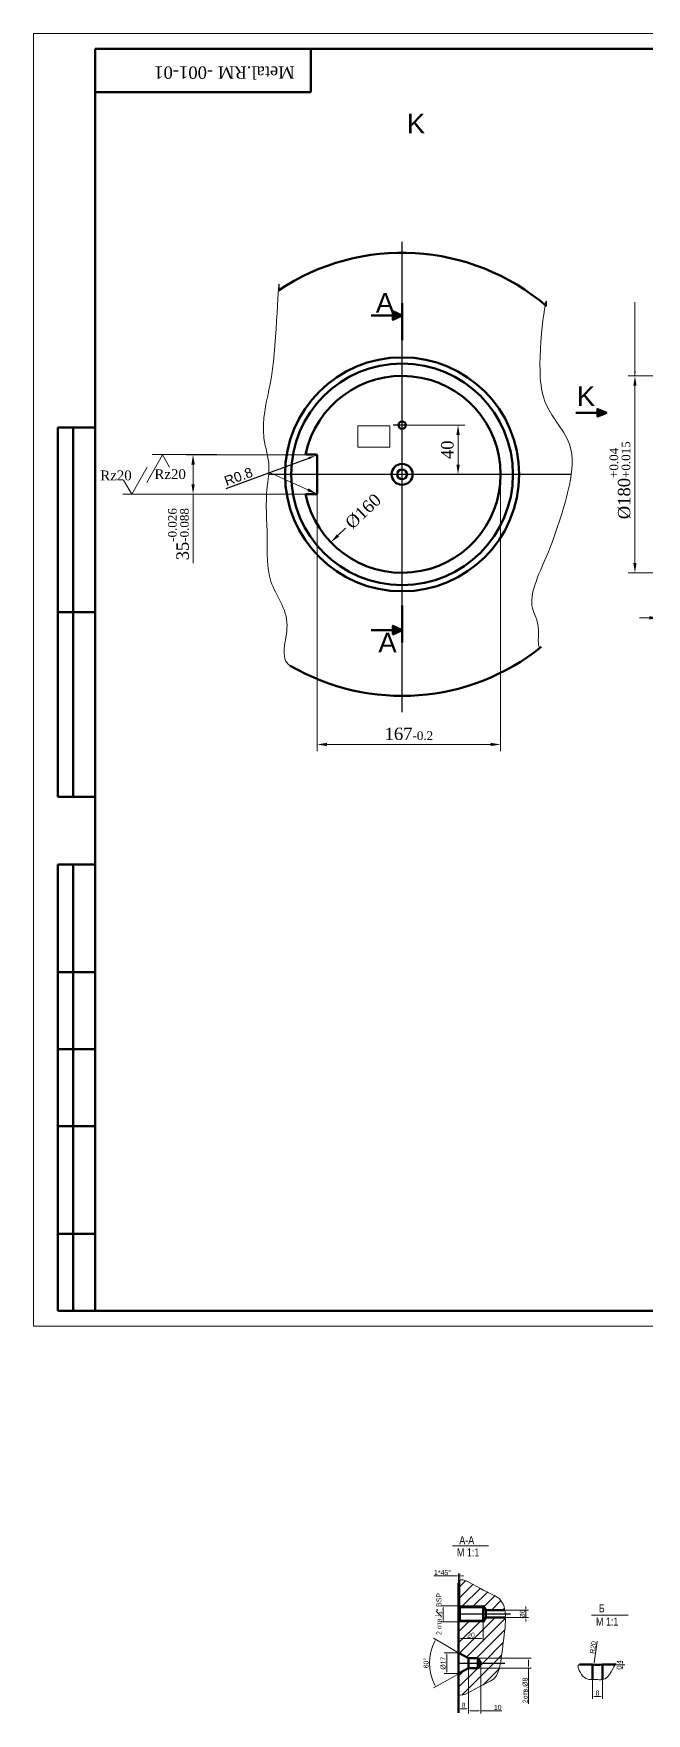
# Model space of a CAD drawing. Header units: millimetres. Extents: x -954 to 34898, y -2134 to 12006.
# Drawn here: x 21294 to 21791, y 4126 to 5490 of the extents above; entities that cross this region are included whole.
import ezdxf

# ---------------------------------------------------------------- set-up
doc = ezdxf.new("R2010")
doc.units = ezdxf.units.MM
doc.header["$LTSCALE"] = 3
doc.linetypes.add('ACAD_ISO04W100', pattern=[30, 24, -3, 0, -3])
for name, color, linetype, lineweight in [('контурная', 7, 'Continuous', 50), ('осевые', 1, 'ACAD_ISO04W100', 25), ('тонкая', 7, 'Continuous', 20), ('тонкий', 7, 'Continuous', 20)]:
    doc.layers.add(name, color=color, linetype=linetype, lineweight=lineweight)
doc.layers.add('осевая', color=4, linetype='Continuous')
doc.styles.add('s2.5v4', font='times.ttf', dxfattribs={"height": 10})
doc.styles.add('s3v2.5', font='arial.ttf', dxfattribs={"width": 0.8, "height": 7.5})
doc.styles.add('s4v4', font='arial.ttf', dxfattribs={"height": 16})
doc.styles.get("Standard").update_dxf_attribs({"font": 'arial.ttf'})
doc.dimstyles.new('s1v4', dxfattribs={"dimtxt": 4, "dimasz": 1.5, "dimexe": 2, "dimexo": 0, "dimgap": 0.7, "dimtad": 1, "dimtxsty": 'Standard', "dimcen": 2.5, "dimadec": 0, "dimazin": 0, "dimtfac": 1, "dimtix": 1, "dimtmove": 0, "dimatfit": 3, "dimfxl": 1, "dimlwd": -1, "dimlwe": 20, "dimarcsym": 0})
doc.dimstyles.new('s2.5v4', dxfattribs={"dimtxt": 10, "dimasz": 8, "dimexe": 5.5, "dimexo": 0.5, "dimgap": 3.5, "dimtad": 1, "dimdec": 0, "dimtxsty": 's2.5v4', "dimcen": 2.5, "dimclrd": 256, "dimclre": 1, "dimclrt": 256, "dimadec": 0, "dimazin": 0, "dimtfac": 1, "dimtdec": 0, "dimtmove": 0, "dimatfit": 3, "dimfxl": 1, "dimlwd": -1, "dimlwe": -1, "dimarcsym": 0})
doc.dimstyles.new('s2v4', dxfattribs={"dimtxt": 8, "dimasz": 6, "dimexe": 3, "dimexo": 0, "dimgap": 1.5, "dimtad": 1, "dimtxsty": 'Standard', "dimcen": 2.5, "dimadec": 0, "dimazin": 0, "dimtfac": 1, "dimtmove": 0, "dimatfit": 3, "dimfxl": 1, "dimarcsym": 0})
doc.dimstyles.new('s3v2.5', dxfattribs={"dimtxt": 7.5, "dimasz": 4, "dimexe": 1.25, "dimexo": 0.625, "dimtad": 1, "dimtxsty": 's3v2.5', "dimcen": 1.5, "dimclrd": 6, "dimclre": 256, "dimclrt": 1, "dimadec": 0, "dimazin": 0, "dimtfac": 1, "dimtmove": 0, "dimatfit": 3, "dimfxl": 1, "dimlwd": -1, "dimlwe": -1, "dimarcsym": 0})
pattern_1 = [(45, (21551.452, 4086.517), (-4.49013, 4.49013), [])]

# ---------------------------------------------------------------- blocks, each defined once
blk = doc.blocks.new('*D1947')
at = {"layer": 'Defpoints', "color": 0, "transparency": 16777216}
for p in [(21782, 5212.2), (21804.7, 5212.2), (21810.7, 5052.2)]:
    blk.add_point(p, dxfattribs=at)
at = {"layer": 'тонкая', "color": 1, "transparency": 16777216}
for p, q in [((21804.2, 5212.2), (21776.5, 5212.2)), ((21810.2, 5052.2), (21776.5, 5052.2))]:
    blk.add_line(p, q, dxfattribs=at)
at = {"layer": 'тонкая', "transparency": 16777216}
blk.add_line((21782, 5060.2), (21782, 5204.2), dxfattribs=at)
for points in [[(21780.7, 5204.2), (21783.3, 5204.2), (21782, 5212.2)], [(21780.7, 5060.2), (21783.3, 5060.2), (21782, 5052.2)]]:
    blk.add_solid(points, dxfattribs=at)
at = {"layer": 'тонкая', "transparency": 16777216, "insert": (21770, 5127.4), "char_height": 10, "attachment_point": 5, "rotation": 90, "style": 's2.5v4'}
blk.add_mtext('%%C180{\\H0.7x;\\S+0.04^ +0.015;}', dxfattribs=at)
blk = doc.blocks.new('*D1948')
at = {"layer": 'Defpoints', "color": 0, "transparency": 16777216}
for p in [(21650.9, 5187.4), (21535.1, 5077)]:
    blk.add_point(p, dxfattribs=at)
at = {"layer": 'тонкая', "transparency": 16777216}
blk.add_line((21547.1, 5088.5), (21540.9, 5082.6), dxfattribs=at)
blk.add_solid([(21540, 5083.5), (21541.8, 5081.6), (21535.1, 5077)], dxfattribs=at)
at = {"layer": 'тонкая', "transparency": 16777216, "insert": (21561.5, 5102.2), "char_height": 10, "attachment_point": 5, "rotation": 43.6346, "style": 's2.5v4'}
blk.add_mtext('%%C160', dxfattribs=at)
blk = doc.blocks.new('*D1949')
at = {"layer": 'Defpoints', "color": 0, "transparency": 16777216}
for p in [(21673, 5132.2), (21524, 5116.8), (21524, 4912.8)]:
    blk.add_point(p, dxfattribs=at)
at = {"layer": 'тонкая', "color": 1, "transparency": 16777216}
for p, q in [((21673, 5131.7), (21673, 4907.3)), ((21524, 5116.3), (21524, 4907.3))]:
    blk.add_line(p, q, dxfattribs=at)
at = {"layer": 'тонкая', "transparency": 16777216}
blk.add_line((21665, 4912.8), (21532, 4912.8), dxfattribs=at)
for points in [[(21532, 4914.1), (21532, 4911.5), (21524, 4912.8)], [(21665, 4914.1), (21665, 4911.5), (21673, 4912.8)]]:
    blk.add_solid(points, dxfattribs=at)
at = {"layer": 'тонкая', "transparency": 16777216, "insert": (21598.5, 4921.4), "char_height": 10, "attachment_point": 5, "style": 's2.5v4'}
blk.add_mtext('167{\\H0.7x;\\S^ -0.2;}', dxfattribs=at)
blk = doc.blocks.new('*D1950')
at = {"layer": 'Defpoints', "color": 0, "transparency": 16777216}
for p in [(21423.3, 5148.2), (21514.6, 5148.2), (21514.6, 5116.2)]:
    blk.add_point(p, dxfattribs=at)
at = {"layer": 'тонкая', "color": 1, "transparency": 16777216}
for p, q in [((21514.1, 5148.2), (21417.8, 5148.2)), ((21514.1, 5116.2), (21417.8, 5116.2))]:
    blk.add_line(p, q, dxfattribs=at)
at = {"layer": 'тонкая', "transparency": 16777216}
for p, q in [((21423.3, 5140.2), (21423.3, 5124.2)), ((21423.3, 5116.2), (21423.3, 5060))]:
    blk.add_line(p, q, dxfattribs=at)
for points in [[(21422, 5140.2), (21424.7, 5140.2), (21423.3, 5148.2)], [(21422, 5124.2), (21424.7, 5124.2), (21423.3, 5116.2)]]:
    blk.add_solid(points, dxfattribs=at)
at = {"layer": 'тонкая', "transparency": 16777216, "insert": (21411.5, 5083.6), "char_height": 10, "attachment_point": 5, "rotation": 90, "style": 's2.5v4'}
blk.add_mtext('35{\\H0.7x;\\S-0.026^ -0.088;}', dxfattribs=at)
blk = doc.blocks.new('*D1951')
at = {"layer": 'Defpoints', "color": 0, "transparency": 16777216}
for p in [(21596.5, 5172.3), (21638.4, 5172.3), (21620.3, 5132.2)]:
    blk.add_point(p, dxfattribs=at)
at = {"layer": 'тонкая', "color": 1, "transparency": 16777216}
for p, q in [((21597, 5172.3), (21643.9, 5172.3)), ((21620.8, 5132.2), (21643.9, 5132.2))]:
    blk.add_line(p, q, dxfattribs=at)
at = {"layer": 'тонкая', "transparency": 16777216}
blk.add_line((21638.4, 5140.2), (21638.4, 5164.3), dxfattribs=at)
for points in [[(21637.1, 5164.3), (21639.8, 5164.3), (21638.4, 5172.3)], [(21637.1, 5140.2), (21639.8, 5140.2), (21638.4, 5132.2)]]:
    blk.add_solid(points, dxfattribs=at)
at = {"layer": 'тонкая', "transparency": 16777216, "insert": (21629.8, 5152.2), "char_height": 10, "attachment_point": 5, "rotation": 90, "style": 's2.5v4'}
blk.add_mtext('40', dxfattribs=at)
blk = doc.blocks.new('*D1952')
at = {"layer": 'Defpoints', "color": 0, "transparency": 16777216}
for p in [(21804.7, 5052.2), (21801.7, 5036.2), (21804.7, 5015.7)]:
    blk.add_point(p, dxfattribs=at)
at = {"layer": 'тонкая', "color": 1, "transparency": 16777216}
for p, q in [((21804.7, 5051.7), (21804.7, 5010.2)), ((21801.7, 5035.7), (21801.7, 5010.2))]:
    blk.add_line(p, q, dxfattribs=at)
at = {"layer": 'тонкая', "transparency": 16777216}
for p, q in [((21793.7, 5015.7), (21785.7, 5015.7)), ((21801.7, 5015.7), (21804.7, 5015.7)), ((21812.7, 5015.7), (21861.8, 5015.7))]:
    blk.add_line(p, q, dxfattribs=at)
for points in [[(21793.7, 5017), (21793.7, 5014.3), (21801.7, 5015.7)], [(21812.7, 5017), (21812.7, 5014.3), (21804.7, 5015.7)]]:
    blk.add_solid(points, dxfattribs=at)
at = {"layer": 'тонкая', "transparency": 16777216, "insert": (21841.2, 5024.3), "char_height": 10, "attachment_point": 5, "style": 's2.5v4'}
blk.add_mtext('3x45%%D', dxfattribs=at)
blk = doc.blocks.new('*D1959')
at = {"layer": 'Defpoints', "color": 0, "transparency": 16777216}
for p in [(21522.8, 5147.4), (21523.4, 5147.6)]:
    blk.add_point(p, dxfattribs=at)
at = {"layer": 'тонкая', "color": 0, "lineweight": -2, "transparency": 16777216}
for p, q in [((21450.3, 5120.8), (21517.2, 5145.4)), ((21523.4, 5147.6), (21522.8, 5147.4))]:
    blk.add_line(p, q, dxfattribs=at)
blk.add_arc((21523.4, 5147.6), 0.6, 90, 200.1421, dxfattribs=at)
at = {"layer": 'тонкая', "color": 0, "transparency": 16777216}
blk.add_solid([(21516.9, 5146.3), (21517.5, 5144.4), (21522.8, 5147.4)], dxfattribs=at)
at = {"layer": 'тонкая', "color": 0, "transparency": 16777216, "insert": (21460.2, 5130.4), "char_height": 8, "attachment_point": 5, "rotation": 20.1421}
blk.add_mtext('R0.8', dxfattribs=at)
blk = doc.blocks.new('*D1968')
at = {"layer": 'Defpoints', "color": 0, "transparency": 16777216}
for p in [(21673, 4209.5), (21673, 4203.5), (21693.5, 4203.5)]:
    blk.add_point(p, dxfattribs=at)
at = {"layer": 'тонкая', "color": 0, "lineweight": 20, "transparency": 16777216}
for p, q in [((21673, 4209.5), (21695.5, 4209.5)), ((21673, 4203.5), (21695.5, 4203.5))]:
    blk.add_line(p, q, dxfattribs=at)
at = {"layer": 'тонкая', "color": 0, "transparency": 16777216}
for p, q in [((21693.5, 4211), (21693.5, 4212.5)), ((21693.5, 4209.5), (21693.5, 4203.5)), ((21693.5, 4202), (21693.5, 4200.5))]:
    blk.add_line(p, q, dxfattribs=at)
for points in [[(21693.3, 4211), (21693.8, 4211), (21693.5, 4209.5)], [(21693.3, 4202), (21693.8, 4202), (21693.5, 4203.5)]]:
    blk.add_solid(points, dxfattribs=at)
at = {"layer": 'тонкая', "color": 0, "transparency": 16777216, "insert": (21690.7, 4206.5), "char_height": 4, "attachment_point": 5, "rotation": 90}
blk.add_mtext('%%c6', dxfattribs=at)
blk = doc.blocks.new('*D1969')
at = {"layer": 'Defpoints', "color": 0, "transparency": 16777216}
for p in [(21638.9, 4175), (21629.2, 4158), (21638.9, 4158)]:
    blk.add_point(p, dxfattribs=at)
at = {"layer": 'тонкая', "color": 0, "lineweight": 20, "transparency": 16777216}
for p, q in [((21638.9, 4175), (21627.2, 4175)), ((21638.9, 4158), (21627.2, 4158))]:
    blk.add_line(p, q, dxfattribs=at)
at = {"layer": 'тонкая', "color": 0, "transparency": 16777216}
blk.add_line((21629.2, 4173.5), (21629.2, 4159.5), dxfattribs=at)
for points in [[(21628.9, 4173.5), (21629.4, 4173.5), (21629.2, 4175)], [(21628.9, 4159.5), (21629.4, 4159.5), (21629.2, 4158)]]:
    blk.add_solid(points, dxfattribs=at)
at = {"layer": 'тонкая', "color": 0, "transparency": 16777216, "insert": (21626.3, 4166.5), "char_height": 4, "attachment_point": 5, "rotation": 90}
blk.add_mtext('%%c17', dxfattribs=at)
blk = doc.blocks.new('*D1970')
at = {"layer": 'Defpoints', "color": 0, "transparency": 16777216}
for p in [(21628.7, 4180.9), (21615.8, 4173.2), (21638.9, 4175), (21646.8, 4162.5), (21629.8, 4152.8)]:
    blk.add_point(p, dxfattribs=at)
at = {"layer": 'тонкая', "color": 0, "lineweight": 20, "transparency": 16777216}
for p, q in [((21628.7, 4180.9), (21618.6, 4186.8)), ((21629.8, 4152.8), (21618.5, 4146.4))]:
    blk.add_line(p, q, dxfattribs=at)
at = {"layer": 'тонкая', "color": 0, "transparency": 16777216}
blk.add_arc((21653.7, 4166.5), 38.5, 152.2307, 207.4632, dxfattribs=at)
for points in [[(21619.4, 4184.6), (21619.9, 4184.3), (21620.4, 4185.8)], [(21619.8, 4148.8), (21619.3, 4148.6), (21620.3, 4147.4)]]:
    blk.add_solid(points, dxfattribs=at)
at = {"layer": 'тонкая', "color": 0, "transparency": 16777216, "insert": (21612.5, 4166.6), "char_height": 4, "attachment_point": 5, "rotation": 89.8469}
blk.add_mtext('60°', dxfattribs=at)
blk = doc.blocks.new('*D1971')
at = {"layer": 'Defpoints', "color": 0, "transparency": 16777216}
for p in [(21638.9, 4200), (21658.9, 4200), (21638.9, 4186.5)]:
    blk.add_point(p, dxfattribs=at)
at = {"layer": 'тонкая', "color": 0, "lineweight": 20, "transparency": 16777216}
for p, q in [((21638.9, 4200), (21638.9, 4184.5)), ((21658.9, 4200), (21658.9, 4184.5))]:
    blk.add_line(p, q, dxfattribs=at)
at = {"layer": 'тонкая', "color": 0, "transparency": 16777216}
blk.add_line((21657.4, 4186.5), (21640.4, 4186.5), dxfattribs=at)
for points in [[(21640.4, 4186.8), (21640.4, 4186.3), (21638.9, 4186.5)], [(21657.4, 4186.8), (21657.4, 4186.3), (21658.9, 4186.5)]]:
    blk.add_solid(points, dxfattribs=at)
at = {"layer": 'тонкая', "color": 0, "transparency": 16777216, "insert": (21648.9, 4189.3), "char_height": 4, "attachment_point": 5}
blk.add_mtext('20', dxfattribs=at)
blk = doc.blocks.new('*D1943')
at = {"layer": 'Defpoints', "color": 0, "transparency": 16777216}
for p in [(21638.9, 4162.5), (21646.8, 4162.5), (21638.9, 4129.5)]:
    blk.add_point(p, dxfattribs=at)
at = {"layer": 'тонкая', "color": 0, "lineweight": 20, "transparency": 16777216}
for p, q in [((21638.9, 4162.5), (21638.9, 4127.5)), ((21646.8, 4162.5), (21646.8, 4127.5))]:
    blk.add_line(p, q, dxfattribs=at)
at = {"layer": 'тонкая', "color": 0, "transparency": 16777216}
blk.add_line((21645.3, 4129.5), (21640.4, 4129.5), dxfattribs=at)
for points in [[(21640.4, 4129.8), (21640.4, 4129.3), (21638.9, 4129.5)], [(21645.3, 4129.8), (21645.3, 4129.3), (21646.8, 4129.5)]]:
    blk.add_solid(points, dxfattribs=at)
at = {"layer": 'тонкая', "color": 0, "transparency": 16777216, "insert": (21642.9, 4132.3), "char_height": 4, "attachment_point": 5}
blk.add_mtext('8', dxfattribs=at)
blk = doc.blocks.new('*D1972')
at = {"layer": 'Defpoints', "color": 0, "transparency": 16777216}
for p in [(21646.8, 4166.5), (21656.9, 4166.5), (21646.8, 4127.7)]:
    blk.add_point(p, dxfattribs=at)
at = {"layer": 'тонкая', "color": 0, "lineweight": 20, "transparency": 16777216}
for p, q in [((21646.8, 4166.5), (21646.8, 4125.7)), ((21656.9, 4166.5), (21656.9, 4125.7))]:
    blk.add_line(p, q, dxfattribs=at)
at = {"layer": 'тонкая', "color": 0, "transparency": 16777216}
for p, q in [((21648.3, 4127.7), (21655.4, 4127.7)), ((21656.9, 4127.7), (21674, 4127.7))]:
    blk.add_line(p, q, dxfattribs=at)
for points in [[(21648.3, 4128), (21648.3, 4127.5), (21646.8, 4127.7)], [(21655.4, 4128), (21655.4, 4127.5), (21656.9, 4127.7)]]:
    blk.add_solid(points, dxfattribs=at)
at = {"layer": 'тонкая', "color": 0, "transparency": 16777216, "insert": (21670.6, 4130.5), "char_height": 4, "attachment_point": 5}
blk.add_mtext('10', dxfattribs=at)
blk = doc.blocks.new('*D1973')
at = {"layer": 'Defpoints', "color": 0, "transparency": 16777216}
for p in [(21653.4, 4170.5), (21653.4, 4162.5), (21695.7, 4162.5)]:
    blk.add_point(p, dxfattribs=at)
at = {"layer": 'тонкая', "color": 0, "lineweight": 20, "transparency": 16777216}
for p, q in [((21653.4, 4170.5), (21697.7, 4170.5)), ((21653.4, 4162.5), (21697.7, 4162.5))]:
    blk.add_line(p, q, dxfattribs=at)
at = {"layer": 'тонкая', "color": 0, "transparency": 16777216}
for p, q in [((21695.7, 4169), (21695.7, 4164)), ((21695.7, 4162.5), (21695.7, 4133.5))]:
    blk.add_line(p, q, dxfattribs=at)
for points in [[(21695.5, 4169), (21696, 4169), (21695.7, 4170.5)], [(21695.5, 4164), (21696, 4164), (21695.7, 4162.5)]]:
    blk.add_solid(points, dxfattribs=at)
at = {"layer": 'тонкая', "color": 0, "transparency": 16777216, "insert": (21692.9, 4144.4), "char_height": 4, "attachment_point": 5, "rotation": 90}
blk.add_mtext('2{\\fArial|b0|i0|c204|p34;отв}.%%c8', dxfattribs=at)
blk = doc.blocks.new('*D1974')
at = {"layer": 'Defpoints', "color": 0, "transparency": 16777216}
for p in [(21642.1, 4213), (21626.4, 4200), (21642.1, 4200)]:
    blk.add_point(p, dxfattribs=at)
at = {"layer": 'тонкая', "color": 0, "lineweight": 20, "transparency": 16777216}
for p, q in [((21642.1, 4213), (21624.4, 4213)), ((21642.1, 4200), (21624.4, 4200))]:
    blk.add_line(p, q, dxfattribs=at)
at = {"layer": 'тонкая', "color": 0, "transparency": 16777216}
blk.add_line((21626.4, 4211.5), (21626.4, 4201.5), dxfattribs=at)
for points in [[(21626.2, 4211.5), (21626.7, 4211.5), (21626.4, 4213)], [(21626.2, 4201.5), (21626.7, 4201.5), (21626.4, 4200)]]:
    blk.add_solid(points, dxfattribs=at)
at = {"layer": 'тонкая', "color": 0, "transparency": 16777216, "insert": (21622.9, 4206.5), "char_height": 4, "attachment_point": 5, "rotation": 90}
blk.add_mtext("\\A1;2 {\\fArial|b0|i0|c204|p34;отв}.{\\H0.7x;\\S1#4;}'' BSP", dxfattribs=at)
blk = doc.blocks.new('*D1975')
at = {"layer": 'Defpoints', "color": 0, "transparency": 16777216}
for p in [(21638.9, 4237.4), (21638.9, 4210.7), (21639.9, 4210.7)]:
    blk.add_point(p, dxfattribs=at)
at = {"layer": 'тонкая', "color": 0, "transparency": 16777216}
for p, q in [((21637.4, 4237.4), (21618.8, 4237.4)), ((21639.9, 4237.4), (21638.9, 4237.4)), ((21641.4, 4237.4), (21642.9, 4237.4))]:
    blk.add_line(p, q, dxfattribs=at)
at = {"layer": 'тонкая', "color": 0, "lineweight": 20, "transparency": 16777216}
for p, q in [((21638.9, 4210.7), (21638.9, 4239.4)), ((21639.9, 4210.7), (21639.9, 4239.4))]:
    blk.add_line(p, q, dxfattribs=at)
at = {"layer": 'тонкая', "color": 0, "transparency": 16777216}
for points in [[(21637.4, 4237.6), (21637.4, 4237.1), (21638.9, 4237.4)], [(21641.4, 4237.6), (21641.4, 4237.1), (21639.9, 4237.4)]]:
    blk.add_solid(points, dxfattribs=at)
at = {"layer": 'тонкая', "color": 0, "transparency": 16777216, "insert": (21625.8, 4240.1), "char_height": 4, "attachment_point": 5}
blk.add_mtext('1*45°', dxfattribs=at)
blk = doc.blocks.new('*D1978')
at = {"layer": 'Defpoints', "color": 0, "transparency": 16777216}
for p in [(21751.5, 4165.1), (21751.5, 4165.1), (21771.9, 4165.1)]:
    blk.add_point(p, dxfattribs=at)
at = {"layer": 'тонкая', "color": 0, "lineweight": 20, "transparency": 16777216}
blk.add_line((21751.5, 4165.1), (21773.9, 4165.1), dxfattribs=at)
blk.add_line((21751.5, 4165.1), (21773.9, 4165.1), dxfattribs=at)
at = {"layer": 'тонкая', "color": 0, "transparency": 16777216}
for p, q in [((21771.9, 4166.6), (21771.9, 4168.1)), ((21771.9, 4163.6), (21771.9, 4162.1))]:
    blk.add_line(p, q, dxfattribs=at)
for points in [[(21771.7, 4166.6), (21772.2, 4166.6), (21771.9, 4165.1)], [(21771.7, 4163.6), (21772.2, 4163.6), (21771.9, 4165.1)]]:
    blk.add_solid(points, dxfattribs=at)
at = {"layer": 'тонкая', "color": 0, "transparency": 16777216, "insert": (21769.2, 4165.1), "char_height": 4, "attachment_point": 5, "rotation": 90}
blk.add_mtext('0.4', dxfattribs=at)
blk = doc.blocks.new('*D1945')
at = {"layer": 'Defpoints', "color": 0, "transparency": 16777216}
for p in [(21751.5, 4185.1), (21748.8, 4165.3)]:
    blk.add_point(p, dxfattribs=at)
at = {"layer": 'тонкая', "color": 0, "transparency": 16777216}
blk.add_line((21751.4, 4184.4), (21749, 4166.7), dxfattribs=at)
blk.add_solid([(21748.8, 4166.8), (21749.2, 4166.7), (21748.8, 4165.3)], dxfattribs=at)
at = {"layer": 'тонкая', "color": 0, "transparency": 16777216, "insert": (21748, 4179.3), "char_height": 4, "attachment_point": 5, "rotation": 82.1071}
blk.add_mtext('R20', dxfattribs=at)
blk = doc.blocks.new('*D1979')
at = {"layer": 'Defpoints', "color": 0, "transparency": 16777216}
for p in [(21747.6, 4153.2), (21755.6, 4153.2), (21747.6, 4139.5)]:
    blk.add_point(p, dxfattribs=at)
at = {"layer": 'тонкая', "color": 0, "lineweight": 20, "transparency": 16777216}
for p, q in [((21747.6, 4153.2), (21747.6, 4137.5)), ((21755.6, 4153.2), (21755.6, 4137.5))]:
    blk.add_line(p, q, dxfattribs=at)
at = {"layer": 'тонкая', "color": 0, "transparency": 16777216}
blk.add_line((21754.1, 4139.5), (21749.1, 4139.5), dxfattribs=at)
for points in [[(21749.1, 4139.8), (21749.1, 4139.3), (21747.6, 4139.5)], [(21754.1, 4139.8), (21754.1, 4139.3), (21755.6, 4139.5)]]:
    blk.add_solid(points, dxfattribs=at)
at = {"layer": 'тонкая', "color": 0, "transparency": 16777216, "insert": (21751.6, 4142.3), "char_height": 4, "attachment_point": 5}
blk.add_mtext('8', dxfattribs=at)

msp = doc.modelspace()

# ---------------------------------------------------------------- hatches: boundary and pattern name
at = {"layer": 'контурная'}
h = msp.add_hatch(color=256, dxfattribs=at)
h.paths.add_polyline_path([(21592.995, 5261.191), (21585.495, 5264.691), (21585.495, 5261.191)])
h.paths.add_polyline_path([(21592.995, 5261.191), (21585.495, 5261.191), (21585.495, 5257.691)])
h = msp.add_hatch(color=256, dxfattribs=at)
h.paths.add_polyline_path([(21759.056, 5182.31), (21751.556, 5182.31), (21751.556, 5179.31)])
h.paths.add_polyline_path([(21751.556, 5185.31), (21751.556, 5182.31), (21759.056, 5182.31)])
h = msp.add_hatch(color=256, dxfattribs=at)
h.paths.add_polyline_path([(21585.495, 5009.252), (21585.495, 5005.752), (21592.995, 5005.752)])
h.paths.add_polyline_path([(21585.495, 5005.752), (21585.495, 5002.252), (21592.995, 5005.752)])
at = {"layer": 'тонкая'}
h = msp.add_hatch(dxfattribs=at)
h.set_pattern_fill('ANSI31', color=256, scale=2, style=0)
h.set_pattern_definition(pattern_1)
edge = h.paths.add_edge_path()
edge.add_spline(control_points=[(21676.415, 4209.545), (21675.853, 4212.798), (21672.925, 4220.353), (21659.305, 4224.358), (21638.909, 4237.955), (21638.909, 4231.859)], knot_values=[84.74191699, 84.74191699, 84.74191699, 84.74191699, 95.74062179, 114.65739041, 132.94298521, 132.94298521, 132.94298521, 132.94298521], degree=3, periodic=0)
edge.add_line((21638.909, 4231.859), (21638.909, 4213.045))
edge.add_line((21638.909, 4213.045), (21658.909, 4213.045))
edge.add_line((21658.909, 4213.045), (21660.929, 4209.545))
edge.add_line((21660.929, 4209.545), (21664.393, 4209.545))
edge.add_line((21664.393, 4209.545), (21672.953, 4209.545))
edge.add_line((21672.953, 4209.545), (21676.415, 4209.545))
h = msp.add_hatch(dxfattribs=at)
h.set_pattern_fill('ANSI31', color=256, scale=2, style=0)
h.set_pattern_definition(pattern_1)
edge = h.paths.add_edge_path()
edge.add_line((21638.909, 4200.045), (21638.909, 4175.045))
edge.add_line((21638.909, 4175.045), (21646.809, 4170.545))
edge.add_line((21646.809, 4170.545), (21654.599, 4170.545))
edge.add_line((21654.599, 4170.545), (21656.909, 4166.545))
edge.add_line((21656.909, 4166.545), (21672.88, 4166.545))
edge.add_spline(control_points=[(21672.88, 4166.545), (21673.487, 4169.992), (21674.819, 4182.567), (21677.02, 4195.815), (21676.917, 4203.545)], knot_values=[45.85749548, 45.85749548, 45.85749548, 45.85749548, 55.66671842, 78.46226637, 78.46226637, 78.46226637, 78.46226637], degree=3, periodic=0)
edge.add_line((21676.917, 4203.545), (21672.953, 4203.545))
edge.add_line((21672.953, 4203.545), (21664.393, 4203.545))
edge.add_line((21664.393, 4203.545), (21660.929, 4203.545))
edge.add_line((21660.929, 4203.545), (21658.909, 4200.045))
edge.add_line((21658.909, 4200.045), (21638.909, 4200.045))
h = msp.add_hatch(dxfattribs=at)
h.set_pattern_fill('ANSI31', color=256, scale=2, style=0)
h.set_pattern_definition(pattern_1)
edge = h.paths.add_edge_path()
edge.add_line((21646.809, 4162.545), (21638.909, 4158.04))
edge.add_line((21638.909, 4158.04), (21638.909, 4142.767))
edge.add_spline(control_points=[(21638.909, 4142.767), (21638.909, 4137.166), (21656.673, 4149.042), (21669.349, 4152.847), (21672.016, 4161.641), (21672.88, 4166.545)], knot_values=[0, 0, 0, 0, 16.80500287, 31.903566, 45.85749548, 45.85749548, 45.85749548, 45.85749548], degree=3, periodic=0)
edge.add_line((21672.88, 4166.545), (21656.909, 4166.545))
edge.add_line((21656.909, 4166.545), (21654.599, 4162.545))
edge.add_line((21654.599, 4162.545), (21646.809, 4162.545))

# ---------------------------------------------------------------- linework, layer by layer
at = {"layer": 'контурная'}
for p, q in [((21518.898, 5477.768), (21518.898, 5442.768)), ((21518.898, 5442.768), (21343.898, 5442.768)), ((21592.995, 5271.191), (21592.995, 5261.191)), ((21592.995, 5241.191), (21592.995, 5271.191)), ((21592.995, 5261.191), (21567.995, 5261.191)), ((21759.056, 5182.31), (21734.056, 5182.31)), ((21313.623, 4877.768), (21313.623, 5170.268)), ((21313.623, 5170.268), (21343.623, 5170.268)), ((21326.123, 5170.268), (21326.123, 4870.268)), ((21523.395, 5148.24), (21514.611, 5148.24)), ((21523.995, 5116.84), (21523.995, 5147.64)), ((21514.611, 5116.24), (21523.395, 5116.24)), ((21592.995, 4995.752), (21592.995, 5025.752)), ((21313.623, 5020.268), (21343.623, 5020.268)), ((21592.995, 5005.752), (21567.995, 5005.752)), ((21592.995, 4995.752), (21592.995, 5005.752)), ((21313.623, 4870.268), (21313.623, 4877.768)), ((21313.623, 4870.268), (21343.623, 4870.268)), ((21313.623, 4452.768), (21313.623, 4815.268)), ((21313.623, 4815.268), (21343.623, 4815.268)), ((21326.123, 4815.268), (21326.123, 4452.768)), ((21313.623, 4727.768), (21343.623, 4727.768)), ((21313.623, 4665.268), (21343.623, 4665.268)), ((21313.623, 4602.768), (21343.623, 4602.768)), ((21343.898, 4590.268), (21343.898, 4452.768)), ((21313.623, 4515.268), (21343.623, 4515.268)), ((21343.623, 4452.768), (21313.623, 4452.768)), ((21638.909, 4231.859), (21638.909, 4126.312)), ((21638.909, 4206.545), (21638.909, 4213.045)), ((21638.909, 4206.545), (21638.909, 4166.545)), ((21638.909, 4206.545), (21638.909, 4200.045)), ((21665.608, 4203.545), (21660.929, 4203.545)), ((21664.393, 4209.545), (21661.63, 4209.545)), ((21672.953, 4203.545), (21664.393, 4203.545)), ((21672.953, 4203.545), (21676.917, 4203.545)), ((21639.909, 4201.045), (21658.909, 4201.045)), ((21646.809, 4170.545), (21654.599, 4170.545)), ((21646.809, 4162.545), (21654.599, 4162.545)), ((21747.645, 4153.144), (21747.645, 4165.453)), ((21755.453, 4165.453), (21765.933, 4165.453)), ((21755.645, 4165.453), (21755.645, 4153.209))]:
    msp.add_line(p, q, dxfattribs=at)
msp.add_lwpolyline([(21343.898, 5477.768), (22766.398, 5477.768), (22766.398, 4452.768), (21343.898, 4452.768), (21343.898, 5477.768)], close=True, dxfattribs=at)
for points in [[(21592.995, 5261.191), (21585.495, 5261.191), (21585.495, 5261.191), (21585.495, 5264.691), (21592.995, 5261.191)], [(21592.995, 5261.191), (21585.495, 5261.191), (21585.495, 5261.191), (21585.495, 5257.691), (21592.995, 5261.191)], [(21759.056, 5182.31), (21751.556, 5182.31), (21751.556, 5185.31), (21759.056, 5182.31)], [(21759.056, 5182.31), (21751.556, 5182.31), (21751.556, 5179.31), (21759.056, 5182.31)], [(21592.995, 5005.752), (21585.495, 5005.752), (21585.495, 5009.252), (21592.995, 5005.752)], [(21592.995, 5020.693), (21592.995, 4995.752)], [(21592.995, 5005.752), (21585.495, 5005.752), (21585.495, 5002.252), (21592.995, 5005.752)], [(21639.909, 4212.045), (21638.909, 4213.045)], [(21638.909, 4206.545), (21639.909, 4206.545), (21639.909, 4212.045), (21639.909, 4201.045)], [(21639.909, 4212.045), (21659.486, 4212.045)], [(21658.909, 4206.545), (21658.909, 4213.045), (21658.909, 4200.045)], [(21658.909, 4213.045), (21660.929, 4209.545)], [(21658.909, 4200.045), (21660.929, 4203.545)], [(21664.393, 4209.545), (21660.929, 4209.545)], [(21660.929, 4203.545), (21660.929, 4209.545)], [(21672.953, 4209.545), (21661.63, 4209.545)], [(21672.953, 4209.545), (21676.415, 4209.545)], [(21639.909, 4201.045), (21638.909, 4200.045)], [(21646.809, 4162.545), (21638.909, 4158.045), (21646.809, 4162.545), (21646.809, 4170.545), (21638.909, 4175.045)], [(21646.809, 4166.545), (21646.809, 4170.545), (21646.809, 4162.545)], [(21656.909, 4166.545), (21654.599, 4170.545)], [(21654.599, 4170.545), (21654.599, 4162.545), (21656.909, 4166.545)], [(21737.006, 4165.453), (21747.645, 4165.453)]]:
    msp.add_lwpolyline(points, dxfattribs=at)
for centre, radius in [((21592.995, 5132.24), 95), ((21592.995, 5132.24), 90), ((21592.995, 5172.259), 3), ((21592.995, 5132.24), 8.5), ((21592.995, 5132.24), 4)]:
    msp.add_circle(centre, radius, dxfattribs=at)
for centre, radius, start, end in [((21592.995, 5132.24), 180, 49.356767, 123.920917), ((21592.995, 5132.24), 80, 191.536959, 168.463041), ((21523.395, 5147.64), 0.6, 0, 90), ((21523.395, 5116.84), 0.6, 270, 0), ((21592.995, 5132.24), 180, 239.714512, 308.873886), ((21751.541, 4185.067), 20, 258.719557, 281.280443)]:
    msp.add_arc(centre, radius, start, end, dxfattribs=at)
at = {"layer": 'осевая'}
for p, q in [((21592.995, 4939.125), (21592.995, 5321.227)), ((21596.515, 5172.259), (21585.805, 5172.259)), ((21730.313, 5132.24), (21484.678, 5132.24))]:
    msp.add_line(p, q, dxfattribs=at)
at = {"layer": 'осевые'}
for p, q in [((21638.909, 4206.545), (21681.019, 4206.545)), ((21638.909, 4166.545), (21676.333, 4166.545))]:
    msp.add_line(p, q, dxfattribs=at)
at = {"layer": 'тонкая'}
for p, q in [((21442.518, 5148.24), (21389.997, 5148.24)), ((21437.511, 5116.24), (21366.42, 5116.24)), ((21507.883, 5116.163), (21437.511, 5116.163)), ((21638.909, 4213.045), (21658.909, 4213.045)), ((21746.676, 4205.614), (21776.594, 4205.614)), ((21638.909, 4200.045), (21658.909, 4200.045)), ((21658.221, 4201.045), (21659.486, 4201.045)), ((21638.909, 4175.045), (21628.729, 4180.922)), ((21629.786, 4152.838), (21646.809, 4162.545)), ((21629.782, 4152.846), (21629.786, 4152.838))]:
    msp.add_line(p, q, dxfattribs=at)
for points in [[(21293.898, 5490.268), (22778.898, 5490.268), (22778.898, 4440.268), (21293.898, 4440.268), (21293.898, 5490.268)], [(21398.49, 5147.955), (21385.665, 5125.742), (21398.49, 5147.955), (21404.269, 5137.944)], [(21386.09, 5137.987), (21373.49, 5116.163), (21366.908, 5127.563)], [(21634, 4261.886), (21663.172, 4261.886)]]:
    msp.add_lwpolyline(points, dxfattribs=at)
msp.add_lwpolyline([(21557.108, 5171.64), (21583.126, 5171.64), (21583.126, 5154.306), (21557.108, 5154.306)], close=True, dxfattribs=at)
for points, start_tangent, end_tangent in [([(21493.457, 5282.214), (21487.83, 5217.904), (21480.89, 5178.541), (21480.89, 5161.586), (21484.916, 5138.754), (21483.453, 5122.031), (21483.453, 5080.926), (21486.572, 5045.268), (21499.614, 5009.436), (21502.233, 4976.798)], (-0.02942503, 0.99956699), (0.86392254, -0.50362471)), ([(21710.237, 5268.82), (21705.166, 5210.864), (21718.15, 5175.192), (21728.827, 5156.699), (21728.827, 5123.8), (21721.865, 5097.819), (21709.954, 5065.092), (21698.807, 5023.491), (21703.647, 5005.426), (21705.992, 4992.128)], (0.03644566, 0.99933564), (0.77599847, 0.63073479)), ([(21638.909, 4142.767), (21655.141, 4147.117), (21668.217, 4154.666), (21674.367, 4177.619), (21672.953, 4217.668), (21656.571, 4227.127), (21638.909, 4231.859)], (0, -1), (0, -1)), ([(21737.298, 4165.453), (21739.806, 4156.091), (21750.694, 4153.173), (21760.082, 4155.689), (21766.282, 4165.453)], (-0.99789944, 0.06478195), (-0.25881905, -0.96592583))]:
    msp.add_spline(points, degree=3, dxfattribs=dict(at, start_tangent=start_tangent, end_tangent=end_tangent))
at = {"layer": 'тонкий'}
for p, q in [((21747.645, 4165.453), (21747.645, 4153.144)), ((21755.453, 4165.453), (21755.645, 4165.453))]:
    msp.add_line(p, q, dxfattribs=at)
msp.add_lwpolyline([(21755.453, 4165.453), (21766.282, 4165.453)], dxfattribs=at)

# ---------------------------------------------------------------- texts
at = {"layer": 'контурная', "style": 's4v4'}
for s, p in [('K', (21596.843, 5409.123)), ('A', (21571.672, 5263.551)), ('K', (21734.737, 5187.753)), ('A', (21573.697, 4987.599))]:
    msp.add_text(s, height=16, dxfattribs=at).set_placement(p)
at = {"layer": 'контурная', "style": 's3v2.5', "width": 0.8}
for s, p in [('M 1:1', (21637.516, 4253.243)), ('A-A', (21639.452, 4263.183)), ('М 1:1', (21750.416, 4197.027)), ('Б', (21752.66, 4207.854))]:
    msp.add_text(s, height=6.5, dxfattribs=at).set_placement(p)
at = {"layer": 'тонкая', "style": 's2.5v4'}
msp.add_text('    Metal.RM -001-01', height=10, rotation=180, dxfattribs=at).set_placement((21520.998, 5463.56))
for p in [(21348.003, 5127.369), (21391.989, 5128.431)]:
    msp.add_text('Rz20', height=8, dxfattribs=at).set_placement(p)

# ---------------------------------------------------------------- dimensions: what is measured, and where the dimension line sits
at = {"layer": 'тонкая'}
for base, p1, p2, text, dimstyle, picture, middle in [((21782.012, 5212.24), (21810.681, 5052.24), (21804.679, 5212.24), '%%C180{\\H0.7x;\\S+0.04^ +0.015;}', 's2.5v4', '*D1947', (21782.012, 5127.395)), ((21423.343, 5148.24), (21514.611, 5116.24), (21514.611, 5148.24), '35{\\H0.7x;\\S-0.026^ -0.088;}', 's2.5v4', '*D1950', (21423.343, 5083.565)), ((21626.432, 4200.045), (21642.059, 4213.045), (21642.059, 4200.045), "\\A1;2 {\\fArial|b0|i0|c204|p34;отв}.{\\H0.7x;\\S1#4;}'' BSP", 's1v4', '*D1974', (21626.432, 4206.545)), ((21695.741, 4162.545), (21653.44, 4170.545), (21653.44, 4162.545), '2{\\fArial|b0|i0|c204|p34;отв}.%%c<>', 's1v4', '*D1973', (21695.741, 4144.408))]:
    dim = msp.add_linear_dim(base=base, p1=p1, p2=p2, angle=90, text=text, dimstyle=dimstyle, dxfattribs=at)
    dim.commit()
    dim.dimension.update_dxf_attribs({"geometry": picture, "text_midpoint": middle, "dimtype": 160})
dim = msp.add_diameter_dim_2p(p1=(21650.895, 5187.445), p2=(21535.094, 5077.035), text='%%C160', dimstyle='s2.5v4', override={"dimgap": 4, "dimtad": 0}, dxfattribs=at)
dim.commit()
dim.dimension.update_dxf_attribs({"geometry": '*D1948', "text_midpoint": (21561.489, 5102.202), "dimtype": 163})
dim = msp.add_linear_dim(base=(21638.421, 5172.259), p1=(21620.261, 5132.24), p2=(21596.515, 5172.259), angle=90, dimstyle='s2.5v4', dxfattribs=at)
dim.commit()
dim.dimension.update_dxf_attribs({"geometry": '*D1951', "text_midpoint": (21629.834, 5152.25)})
dim = msp.add_radius_dim(center=(21523.395, 5147.64), mpoint=(21522.831, 5147.433), text='R0.8', dimstyle='s2v4', dxfattribs=at)
dim.commit()
dim.dimension.update_dxf_attribs({"geometry": '*D1959', "text_midpoint": (21462.102, 5125.159), "dimtype": 164})
for base, p1, p2, text, picture, middle in [((21523.995, 4912.81), (21672.995, 5132.24), (21523.995, 5116.84), '167{\\H0.7x;\\S^ -0.2;}', '*D1949', (21598.495, 4921.41)), ((21804.679, 5015.671), (21801.679, 5036.192), (21804.679, 5052.24), '3x45%%D', '*D1952', (21841.216, 5024.258))]:
    dim = msp.add_linear_dim(base=base, p1=p1, p2=p2, text=text, dimstyle='s2.5v4', dxfattribs=at)
    dim.commit()
    dim.dimension.update_dxf_attribs({"geometry": picture, "text_midpoint": middle})
dim = msp.add_linear_dim(base=(21638.909, 4237.362), p1=(21639.909, 4210.712), p2=(21638.909, 4210.712), text='<>*45°', dimstyle='s1v4', dxfattribs=at)
dim.commit()
dim.dimension.update_dxf_attribs({"geometry": '*D1975', "text_midpoint": (21625.832, 4237.362), "dimtype": 160})
for base, p1, p2, text, picture, middle in [((21693.534, 4203.545), (21672.953, 4209.545), (21672.953, 4203.545), '%%c<>', '*D1968', (21690.679, 4206.545)), ((21629.193, 4158.045), (21638.909, 4175.045), (21638.909, 4158.045), '%%c<>', '*D1969', (21626.339, 4166.545)), ((21771.924, 4165.067), (21751.541, 4165.067), (21751.541, 4165.067), '0.4', '*D1978', (21769.182, 4165.067))]:
    dim = msp.add_linear_dim(base=base, p1=p1, p2=p2, angle=90, text=text, dimstyle='s1v4', dxfattribs=at)
    dim.commit()
    dim.dimension.update_dxf_attribs({"geometry": picture, "text_midpoint": middle})
for base, p1, p2, picture, middle in [((21638.909, 4186.545), (21658.909, 4200.045), (21638.909, 4200.045), '*D1971', (21648.909, 4189.287)), ((21747.645, 4139.542), (21755.645, 4153.209), (21747.645, 4153.209), '*D1979', (21751.645, 4142.284))]:
    dim = msp.add_linear_dim(base=base, p1=p1, p2=p2, dimstyle='s1v4', dxfattribs=at)
    dim.commit()
    dim.dimension.update_dxf_attribs({"geometry": picture, "text_midpoint": middle})
dim = msp.add_angular_dim_2l(base=(21615.794, 4173.248), line1=((21629.786, 4152.838), (21646.809, 4162.545)), line2=((21638.909, 4175.045), (21628.729, 4180.922)), dimstyle='s1v4', dxfattribs=at)
dim.commit()
dim.dimension.update_dxf_attribs({"geometry": '*D1970', "text_midpoint": (21612.454, 4166.6)})
dim = msp.add_radius_dim(center=(21751.541, 4185.067), mpoint=(21748.795, 4165.256), dimstyle='s1v4', dxfattribs=at)
dim.commit()
dim.dimension.update_dxf_attribs({"geometry": '*D1945', "text_midpoint": (21750.692, 4178.943), "dimtype": 164})
dim = msp.add_linear_dim(base=(21638.909, 4129.541), p1=(21646.809, 4162.545), p2=(21638.909, 4162.545), dimstyle='s1v4', override={"dimdec": 0}, dxfattribs=at)
dim.commit()
dim.dimension.update_dxf_attribs({"geometry": '*D1943', "text_midpoint": (21642.859, 4132.284)})
dim = msp.add_linear_dim(base=(21646.809, 4127.72), p1=(21656.909, 4166.545), p2=(21646.809, 4166.545), dimstyle='s1v4', override={"dimdec": 0}, dxfattribs=at)
dim.commit()
dim.dimension.update_dxf_attribs({"geometry": '*D1972', "text_midpoint": (21670.605, 4127.72), "dimtype": 160})

# ---------------------------------------------------------------- leaders
msp.add_leader([(21523.806, 5116.403), (21485.247, 5133.648)], dimstyle='s2.5v4', override={"dimgap": 4, "dimtad": 0}, dxfattribs=at)
at = {"layer": 'тонкий'}
msp.add_leader([(21782.035, 5212.24), (21782.035, 5272.13)], dimstyle='s3v2.5', override={"dimgap": 0.625, "dimtad": 0}, dxfattribs=at)

doc.saveas('drawing.dxf')
